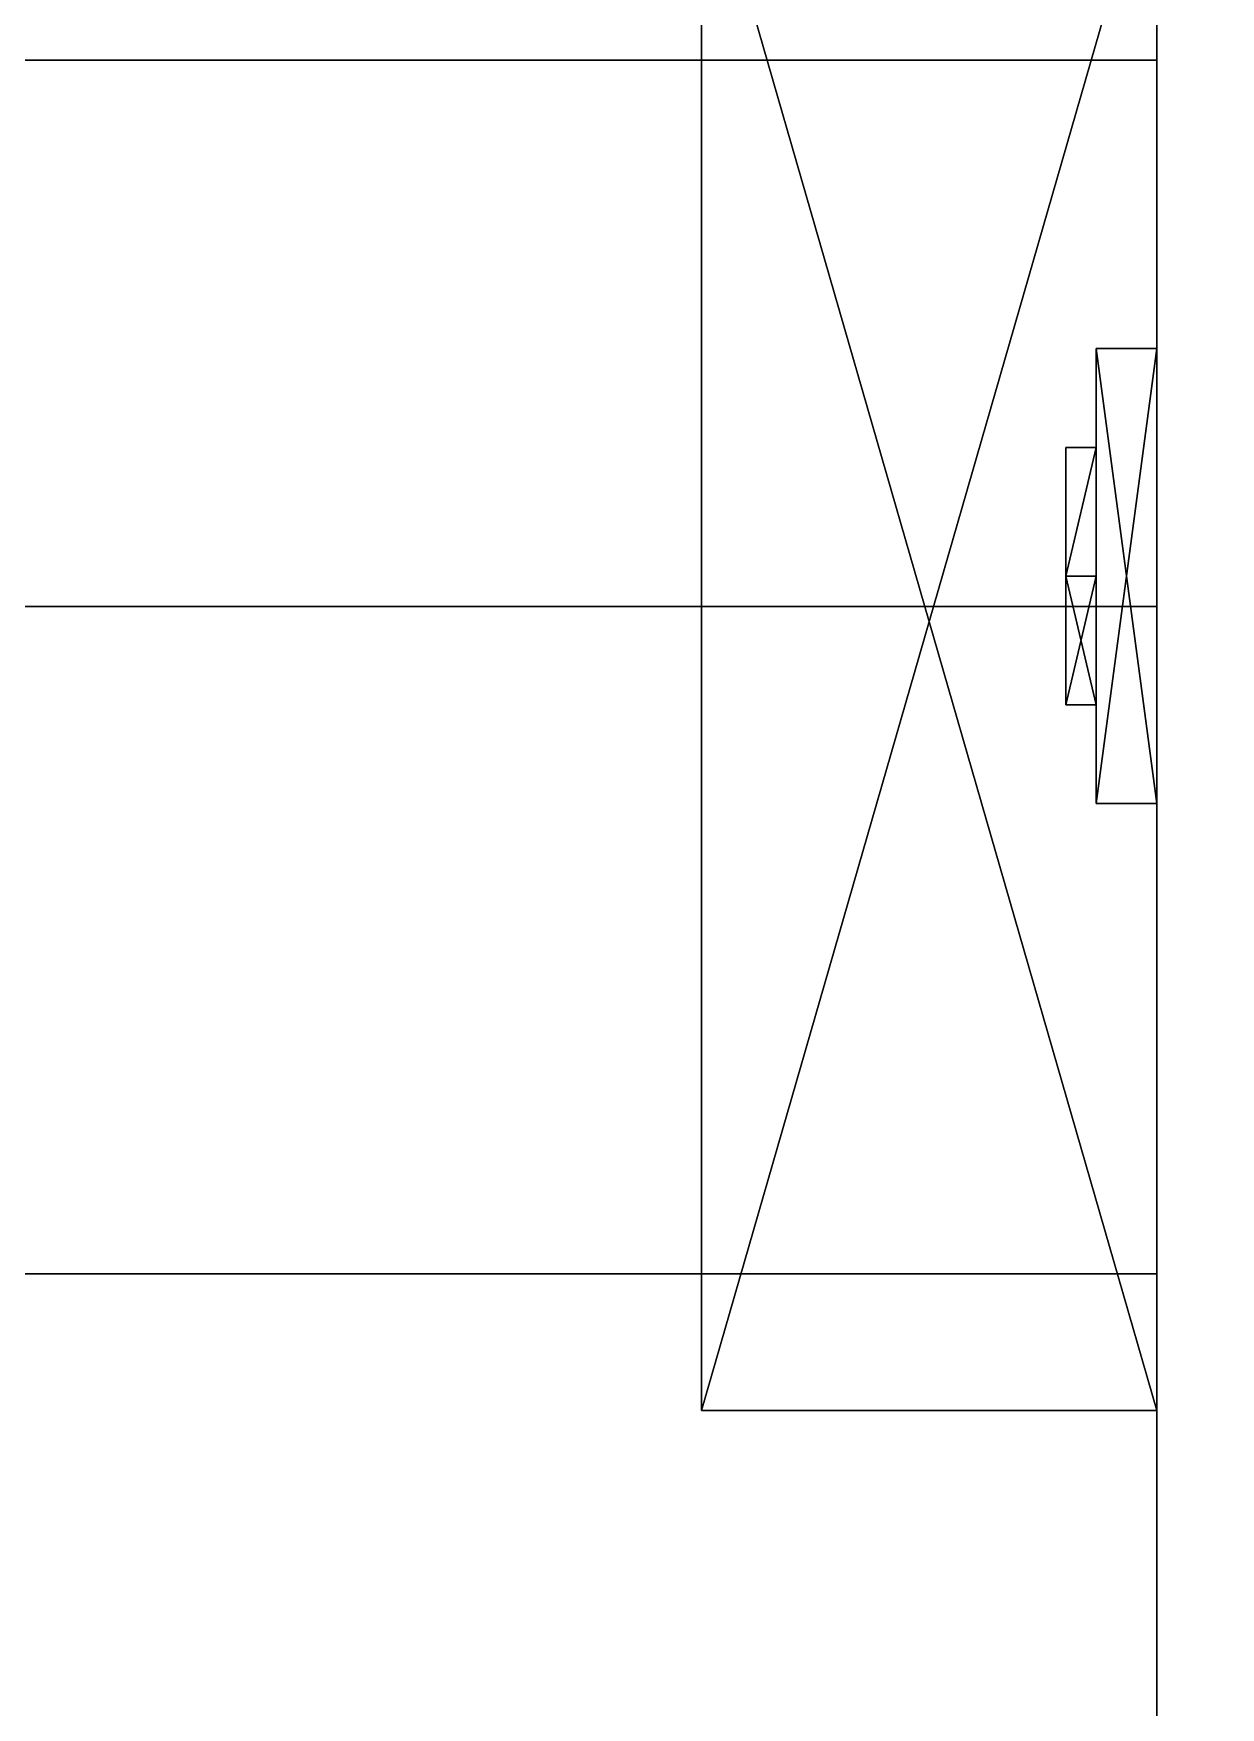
# Model space of a CAD drawing. Extents: x 0 to 4956, y -4930 to 0.
# Drawn here: x 1887.5 to 1926.6, y -4324.3 to -4269.1 of the extents above; entities that cross this region are included whole.
import ezdxf

# ---------------------------------------------------------------- set-up
doc = ezdxf.new("R2010")
doc.units = 0
for name, color, linetype in [('LAYER0', 7, 'CONTINUOUS'), ('LAYER1171', 253, 'CONTINUOUS'), ('LAYER1173', 253, 'CONTINUOUS'), ('LAYER1175', 253, 'CONTINUOUS'), ('LAYER1177', 253, 'CONTINUOUS'), ('LAYER1179', 253, 'CONTINUOUS'), ('LAYER1209', 7, 'CONTINUOUS'), ('LAYER835', 7, 'CONTINUOUS'), ('LAYER841', 7, 'CONTINUOUS'), ('LAYER844', 7, 'CONTINUOUS'), ('LAYER847', 7, 'CONTINUOUS'), ('LAYER851', 7, 'CONTINUOUS')]:
    doc.layers.add(name, color=color, linetype=linetype)

msp = doc.modelspace()

# ---------------------------------------------------------------- linework, layer by layer
at = {"layer": 'LAYER0', "invisible_edges": 1}
for points in [[(4956, 0), (0, -4930), (0, 0), (4956, 0)], [(4956, -4930, 5), (0, 0, 5), (0, -4930, 5), (4956, -4930, 5)], [(0, 0, 5), (4956, -4930, 5), (4956, 0, 5), (0, 0, 5)], [(0, -4930), (4956, 0), (4956, -4930), (0, -4930)]]:
    msp.add_3dface(points, dxfattribs=at)
at = {"layer": 'LAYER1171'}
for points in [[(1924.5, -4314.5, 181.2174), (1909.5, -4262.5, 181.2174), (1924.5, -4262.5, 181.2174), (1924.5, -4314.5, 181.2174)], [(1909.5, -4314.5, 181.2174), (1909.5, -4262.5, 181.2174), (1924.5, -4314.5, 181.2174), (1909.5, -4314.5, 181.2174)], [(1924.5, -4262.5, 194.7826), (1909.5, -4314.5, 194.7826), (1924.5, -4314.5, 194.7826), (1924.5, -4262.5, 194.7826)], [(1909.5, -4262.5, 194.7826), (1909.5, -4314.5, 194.7826), (1924.5, -4262.5, 194.7826), (1909.5, -4262.5, 194.7826)], [(1909.5, -4314.5, 181.2174), (1909.5, -4262.5, 194.7826), (1909.5, -4262.5, 181.2174), (1909.5, -4314.5, 181.2174)], [(1909.5, -4314.5, 194.7826), (1909.5, -4262.5, 194.7826), (1909.5, -4314.5, 181.2174), (1909.5, -4314.5, 194.7826)], [(1924.5, -4294.5, 214), (1924.5, -4279.5, 214), (1922.5, -4279.5, 214), (1924.5, -4294.5, 214)], [(1922.5, -4294.5, 214), (1924.5, -4294.5, 214), (1922.5, -4279.5, 214), (1922.5, -4294.5, 214)], [(1924.5, -4279.5, 162), (1924.5, -4294.5, 162), (1922.5, -4294.5, 162), (1924.5, -4279.5, 162)], [(1922.5, -4279.5, 162), (1924.5, -4279.5, 162), (1922.5, -4294.5, 162), (1922.5, -4279.5, 162)], [(1922.5, -4279.5, 214), (1924.5, -4279.5, 214), (1924.5, -4279.5, 162), (1922.5, -4279.5, 214)], [(1922.5, -4279.5, 162), (1922.5, -4279.5, 214), (1924.5, -4279.5, 162), (1922.5, -4279.5, 162)], [(1922.5, -4294.5, 214), (1922.5, -4279.5, 214), (1922.5, -4279.5, 162), (1922.5, -4294.5, 214)], [(1922.5, -4294.5, 162), (1922.5, -4294.5, 214), (1922.5, -4279.5, 162), (1922.5, -4294.5, 162)], [(1922.5, -4282.76, 206.087), (1921.5, -4287, 201.2939), (1921.5, -4282.76, 206.087), (1922.5, -4282.76, 206.087)], [(1922.5, -4287, 201.2939), (1921.5, -4287, 201.2939), (1922.5, -4282.76, 206.087), (1922.5, -4287, 201.2939)], [(1922.5, -4282.76, 206.087), (1921.5, -4287, 210.88), (1922.5, -4287, 210.88), (1922.5, -4282.76, 206.087)], [(1921.5, -4282.76, 206.087), (1921.5, -4287, 210.88), (1922.5, -4282.76, 206.087), (1921.5, -4282.76, 206.087)], [(1921.5, -4282.76, 206.087), (1921.5, -4291.24, 206.087), (1921.5, -4287, 210.88), (1921.5, -4282.76, 206.087)], [(1921.5, -4287, 201.2939), (1921.5, -4291.24, 206.087), (1921.5, -4282.76, 206.087), (1921.5, -4287, 201.2939)], [(1922.5, -4282.76, 169.913), (1921.5, -4287, 165.12), (1921.5, -4282.76, 169.913), (1922.5, -4282.76, 169.913)], [(1922.5, -4287, 165.12), (1921.5, -4287, 165.12), (1922.5, -4282.76, 169.913), (1922.5, -4287, 165.12)], [(1922.5, -4282.76, 169.913), (1921.5, -4287, 174.7061), (1922.5, -4287, 174.7061), (1922.5, -4282.76, 169.913)], [(1921.5, -4282.76, 169.913), (1921.5, -4287, 174.7061), (1922.5, -4282.76, 169.913), (1921.5, -4282.76, 169.913)], [(1921.5, -4282.76, 169.913), (1921.5, -4291.24, 169.913), (1921.5, -4287, 174.7061), (1921.5, -4282.76, 169.913)], [(1921.5, -4287, 165.12), (1921.5, -4291.24, 169.913), (1921.5, -4282.76, 169.913), (1921.5, -4287, 165.12)], [(1922.5, -4282.76, 206.087), (1922.5, -4287, 201.2939), (1922.5, -4287, 210.88), (1922.5, -4282.76, 206.087)], [(1922.5, -4282.76, 169.913), (1922.5, -4287, 165.12), (1922.5, -4287, 174.7061), (1922.5, -4282.76, 169.913)], [(1922.5, -4287, 201.2939), (1921.5, -4291.24, 206.087), (1921.5, -4287, 201.2939), (1922.5, -4287, 201.2939)], [(1922.5, -4291.24, 206.087), (1921.5, -4291.24, 206.087), (1922.5, -4287, 201.2939), (1922.5, -4291.24, 206.087)], [(1922.5, -4291.24, 206.087), (1921.5, -4287, 210.88), (1921.5, -4291.24, 206.087), (1922.5, -4291.24, 206.087)], [(1922.5, -4287, 210.88), (1921.5, -4287, 210.88), (1922.5, -4291.24, 206.087), (1922.5, -4287, 210.88)], [(1922.5, -4287, 165.12), (1921.5, -4291.24, 169.913), (1921.5, -4287, 165.12), (1922.5, -4287, 165.12)], [(1922.5, -4291.24, 169.913), (1921.5, -4291.24, 169.913), (1922.5, -4287, 165.12), (1922.5, -4291.24, 169.913)], [(1922.5, -4291.24, 169.913), (1921.5, -4287, 174.7061), (1921.5, -4291.24, 169.913), (1922.5, -4291.24, 169.913)], [(1922.5, -4287, 174.7061), (1921.5, -4287, 174.7061), (1922.5, -4291.24, 169.913), (1922.5, -4287, 174.7061)], [(1922.5, -4287, 201.2939), (1922.5, -4291.24, 206.087), (1922.5, -4287, 210.88), (1922.5, -4287, 201.2939)], [(1922.5, -4287, 165.12), (1922.5, -4291.24, 169.913), (1922.5, -4287, 174.7061), (1922.5, -4287, 165.12)], [(1924.5, -4294.5, 162), (1924.5, -4294.5, 214), (1922.5, -4294.5, 214), (1924.5, -4294.5, 162)], [(1922.5, -4294.5, 162), (1924.5, -4294.5, 162), (1922.5, -4294.5, 214), (1922.5, -4294.5, 162)], [(1924.5, -4314.5, 194.7826), (1909.5, -4314.5, 181.2174), (1924.5, -4314.5, 181.2174), (1924.5, -4314.5, 194.7826)], [(1909.5, -4314.5, 194.7826), (1909.5, -4314.5, 181.2174), (1924.5, -4314.5, 194.7826), (1909.5, -4314.5, 194.7826)]]:
    msp.add_3dface(points, dxfattribs=at)
at = {"layer": 'LAYER1173'}
for points in [[(1924.5, -4314.5, 744.7174), (1909.5, -4262.5, 744.7174), (1924.5, -4262.5, 744.7174), (1924.5, -4314.5, 744.7174)], [(1909.5, -4314.5, 744.7174), (1909.5, -4262.5, 744.7174), (1924.5, -4314.5, 744.7174), (1909.5, -4314.5, 744.7174)], [(1924.5, -4262.5, 758.2826), (1909.5, -4314.5, 758.2826), (1924.5, -4314.5, 758.2826), (1924.5, -4262.5, 758.2826)], [(1909.5, -4262.5, 758.2826), (1909.5, -4314.5, 758.2826), (1924.5, -4262.5, 758.2826), (1909.5, -4262.5, 758.2826)], [(1909.5, -4314.5, 744.7174), (1909.5, -4262.5, 758.2826), (1909.5, -4262.5, 744.7174), (1909.5, -4314.5, 744.7174)], [(1909.5, -4314.5, 758.2826), (1909.5, -4262.5, 758.2826), (1909.5, -4314.5, 744.7174), (1909.5, -4314.5, 758.2826)], [(1924.5, -4294.5, 777.5), (1924.5, -4279.5, 777.5), (1922.5, -4279.5, 777.5), (1924.5, -4294.5, 777.5)], [(1922.5, -4294.5, 777.5), (1924.5, -4294.5, 777.5), (1922.5, -4279.5, 777.5), (1922.5, -4294.5, 777.5)], [(1924.5, -4279.5, 725.5), (1924.5, -4294.5, 725.5), (1922.5, -4294.5, 725.5), (1924.5, -4279.5, 725.5)], [(1922.5, -4279.5, 725.5), (1924.5, -4279.5, 725.5), (1922.5, -4294.5, 725.5), (1922.5, -4279.5, 725.5)], [(1922.5, -4279.5, 777.5), (1924.5, -4279.5, 777.5), (1924.5, -4279.5, 725.5), (1922.5, -4279.5, 777.5)], [(1922.5, -4279.5, 725.5), (1922.5, -4279.5, 777.5), (1924.5, -4279.5, 725.5), (1922.5, -4279.5, 725.5)], [(1922.5, -4294.5, 777.5), (1922.5, -4279.5, 777.5), (1922.5, -4279.5, 725.5), (1922.5, -4294.5, 777.5)], [(1922.5, -4294.5, 725.5), (1922.5, -4294.5, 777.5), (1922.5, -4279.5, 725.5), (1922.5, -4294.5, 725.5)], [(1922.5, -4282.76, 769.587), (1921.5, -4287, 764.7939), (1921.5, -4282.76, 769.587), (1922.5, -4282.76, 769.587)], [(1922.5, -4287, 764.7939), (1921.5, -4287, 764.7939), (1922.5, -4282.76, 769.587), (1922.5, -4287, 764.7939)], [(1922.5, -4282.76, 769.587), (1921.5, -4287, 774.38), (1922.5, -4287, 774.38), (1922.5, -4282.76, 769.587)], [(1921.5, -4282.76, 769.587), (1921.5, -4287, 774.38), (1922.5, -4282.76, 769.587), (1921.5, -4282.76, 769.587)], [(1921.5, -4282.76, 769.587), (1921.5, -4291.24, 769.587), (1921.5, -4287, 774.38), (1921.5, -4282.76, 769.587)], [(1921.5, -4287, 764.7939), (1921.5, -4291.24, 769.587), (1921.5, -4282.76, 769.587), (1921.5, -4287, 764.7939)], [(1922.5, -4282.76, 733.413), (1921.5, -4287, 728.62), (1921.5, -4282.76, 733.413), (1922.5, -4282.76, 733.413)], [(1922.5, -4287, 728.62), (1921.5, -4287, 728.62), (1922.5, -4282.76, 733.413), (1922.5, -4287, 728.62)], [(1922.5, -4282.76, 733.413), (1921.5, -4287, 738.2061), (1922.5, -4287, 738.2061), (1922.5, -4282.76, 733.413)], [(1921.5, -4282.76, 733.413), (1921.5, -4287, 738.2061), (1922.5, -4282.76, 733.413), (1921.5, -4282.76, 733.413)], [(1921.5, -4282.76, 733.413), (1921.5, -4291.24, 733.413), (1921.5, -4287, 738.2061), (1921.5, -4282.76, 733.413)], [(1921.5, -4287, 728.62), (1921.5, -4291.24, 733.413), (1921.5, -4282.76, 733.413), (1921.5, -4287, 728.62)], [(1922.5, -4282.76, 769.587), (1922.5, -4287, 764.7939), (1922.5, -4287, 774.38), (1922.5, -4282.76, 769.587)], [(1922.5, -4282.76, 733.413), (1922.5, -4287, 728.62), (1922.5, -4287, 738.2061), (1922.5, -4282.76, 733.413)], [(1922.5, -4287, 764.7939), (1921.5, -4291.24, 769.587), (1921.5, -4287, 764.7939), (1922.5, -4287, 764.7939)], [(1922.5, -4291.24, 769.587), (1921.5, -4291.24, 769.587), (1922.5, -4287, 764.7939), (1922.5, -4291.24, 769.587)], [(1922.5, -4291.24, 769.587), (1921.5, -4287, 774.38), (1921.5, -4291.24, 769.587), (1922.5, -4291.24, 769.587)], [(1922.5, -4287, 774.38), (1921.5, -4287, 774.38), (1922.5, -4291.24, 769.587), (1922.5, -4287, 774.38)], [(1922.5, -4287, 728.62), (1921.5, -4291.24, 733.413), (1921.5, -4287, 728.62), (1922.5, -4287, 728.62)], [(1922.5, -4291.24, 733.413), (1921.5, -4291.24, 733.413), (1922.5, -4287, 728.62), (1922.5, -4291.24, 733.413)], [(1922.5, -4291.24, 733.413), (1921.5, -4287, 738.2061), (1921.5, -4291.24, 733.413), (1922.5, -4291.24, 733.413)], [(1922.5, -4287, 738.2061), (1921.5, -4287, 738.2061), (1922.5, -4291.24, 733.413), (1922.5, -4287, 738.2061)], [(1922.5, -4287, 764.7939), (1922.5, -4291.24, 769.587), (1922.5, -4287, 774.38), (1922.5, -4287, 764.7939)], [(1922.5, -4287, 728.62), (1922.5, -4291.24, 733.413), (1922.5, -4287, 738.2061), (1922.5, -4287, 728.62)], [(1924.5, -4294.5, 725.5), (1924.5, -4294.5, 777.5), (1922.5, -4294.5, 777.5), (1924.5, -4294.5, 725.5)], [(1922.5, -4294.5, 725.5), (1924.5, -4294.5, 725.5), (1922.5, -4294.5, 777.5), (1922.5, -4294.5, 725.5)], [(1924.5, -4314.5, 758.2826), (1909.5, -4314.5, 744.7174), (1924.5, -4314.5, 744.7174), (1924.5, -4314.5, 758.2826)], [(1909.5, -4314.5, 758.2826), (1909.5, -4314.5, 744.7174), (1924.5, -4314.5, 758.2826), (1909.5, -4314.5, 758.2826)]]:
    msp.add_3dface(points, dxfattribs=at)
at = {"layer": 'LAYER1175'}
for points in [[(1924.5, -4314.5, 1308.217), (1909.5, -4262.5, 1308.217), (1924.5, -4262.5, 1308.217), (1924.5, -4314.5, 1308.217)], [(1909.5, -4314.5, 1308.217), (1909.5, -4262.5, 1308.217), (1924.5, -4314.5, 1308.217), (1909.5, -4314.5, 1308.217)], [(1924.5, -4262.5, 1321.783), (1909.5, -4314.5, 1321.783), (1924.5, -4314.5, 1321.783), (1924.5, -4262.5, 1321.783)], [(1909.5, -4262.5, 1321.783), (1909.5, -4314.5, 1321.783), (1924.5, -4262.5, 1321.783), (1909.5, -4262.5, 1321.783)], [(1909.5, -4314.5, 1308.217), (1909.5, -4262.5, 1321.783), (1909.5, -4262.5, 1308.217), (1909.5, -4314.5, 1308.217)], [(1909.5, -4314.5, 1321.783), (1909.5, -4262.5, 1321.783), (1909.5, -4314.5, 1308.217), (1909.5, -4314.5, 1321.783)], [(1924.5, -4294.5, 1341), (1924.5, -4279.5, 1341), (1922.5, -4279.5, 1341), (1924.5, -4294.5, 1341)], [(1922.5, -4294.5, 1341), (1924.5, -4294.5, 1341), (1922.5, -4279.5, 1341), (1922.5, -4294.5, 1341)], [(1924.5, -4279.5, 1289), (1924.5, -4294.5, 1289), (1922.5, -4294.5, 1289), (1924.5, -4279.5, 1289)], [(1922.5, -4279.5, 1289), (1924.5, -4279.5, 1289), (1922.5, -4294.5, 1289), (1922.5, -4279.5, 1289)], [(1922.5, -4279.5, 1341), (1924.5, -4279.5, 1341), (1924.5, -4279.5, 1289), (1922.5, -4279.5, 1341)], [(1922.5, -4279.5, 1289), (1922.5, -4279.5, 1341), (1924.5, -4279.5, 1289), (1922.5, -4279.5, 1289)], [(1922.5, -4294.5, 1341), (1922.5, -4279.5, 1341), (1922.5, -4279.5, 1289), (1922.5, -4294.5, 1341)], [(1922.5, -4294.5, 1289), (1922.5, -4294.5, 1341), (1922.5, -4279.5, 1289), (1922.5, -4294.5, 1289)], [(1922.5, -4282.76, 1333.087), (1921.5, -4287, 1328.294), (1921.5, -4282.76, 1333.087), (1922.5, -4282.76, 1333.087)], [(1922.5, -4287, 1328.294), (1921.5, -4287, 1328.294), (1922.5, -4282.76, 1333.087), (1922.5, -4287, 1328.294)], [(1922.5, -4282.76, 1333.087), (1921.5, -4287, 1337.88), (1922.5, -4287, 1337.88), (1922.5, -4282.76, 1333.087)], [(1921.5, -4282.76, 1333.087), (1921.5, -4287, 1337.88), (1922.5, -4282.76, 1333.087), (1921.5, -4282.76, 1333.087)], [(1921.5, -4282.76, 1333.087), (1921.5, -4291.24, 1333.087), (1921.5, -4287, 1337.88), (1921.5, -4282.76, 1333.087)], [(1921.5, -4287, 1328.294), (1921.5, -4291.24, 1333.087), (1921.5, -4282.76, 1333.087), (1921.5, -4287, 1328.294)], [(1922.5, -4282.76, 1296.913), (1921.5, -4287, 1292.12), (1921.5, -4282.76, 1296.913), (1922.5, -4282.76, 1296.913)], [(1922.5, -4287, 1292.12), (1921.5, -4287, 1292.12), (1922.5, -4282.76, 1296.913), (1922.5, -4287, 1292.12)], [(1922.5, -4282.76, 1296.913), (1921.5, -4287, 1301.706), (1922.5, -4287, 1301.706), (1922.5, -4282.76, 1296.913)], [(1921.5, -4282.76, 1296.913), (1921.5, -4287, 1301.706), (1922.5, -4282.76, 1296.913), (1921.5, -4282.76, 1296.913)], [(1921.5, -4282.76, 1296.913), (1921.5, -4291.24, 1296.913), (1921.5, -4287, 1301.706), (1921.5, -4282.76, 1296.913)], [(1921.5, -4287, 1292.12), (1921.5, -4291.24, 1296.913), (1921.5, -4282.76, 1296.913), (1921.5, -4287, 1292.12)], [(1922.5, -4282.76, 1333.087), (1922.5, -4287, 1328.294), (1922.5, -4287, 1337.88), (1922.5, -4282.76, 1333.087)], [(1922.5, -4282.76, 1296.913), (1922.5, -4287, 1292.12), (1922.5, -4287, 1301.706), (1922.5, -4282.76, 1296.913)], [(1922.5, -4287, 1328.294), (1921.5, -4291.24, 1333.087), (1921.5, -4287, 1328.294), (1922.5, -4287, 1328.294)], [(1922.5, -4291.24, 1333.087), (1921.5, -4291.24, 1333.087), (1922.5, -4287, 1328.294), (1922.5, -4291.24, 1333.087)], [(1922.5, -4291.24, 1333.087), (1921.5, -4287, 1337.88), (1921.5, -4291.24, 1333.087), (1922.5, -4291.24, 1333.087)], [(1922.5, -4287, 1337.88), (1921.5, -4287, 1337.88), (1922.5, -4291.24, 1333.087), (1922.5, -4287, 1337.88)], [(1922.5, -4287, 1292.12), (1921.5, -4291.24, 1296.913), (1921.5, -4287, 1292.12), (1922.5, -4287, 1292.12)], [(1922.5, -4291.24, 1296.913), (1921.5, -4291.24, 1296.913), (1922.5, -4287, 1292.12), (1922.5, -4291.24, 1296.913)], [(1922.5, -4291.24, 1296.913), (1921.5, -4287, 1301.706), (1921.5, -4291.24, 1296.913), (1922.5, -4291.24, 1296.913)], [(1922.5, -4287, 1301.706), (1921.5, -4287, 1301.706), (1922.5, -4291.24, 1296.913), (1922.5, -4287, 1301.706)], [(1922.5, -4287, 1328.294), (1922.5, -4291.24, 1333.087), (1922.5, -4287, 1337.88), (1922.5, -4287, 1328.294)], [(1922.5, -4287, 1292.12), (1922.5, -4291.24, 1296.913), (1922.5, -4287, 1301.706), (1922.5, -4287, 1292.12)], [(1924.5, -4294.5, 1289), (1924.5, -4294.5, 1341), (1922.5, -4294.5, 1341), (1924.5, -4294.5, 1289)], [(1922.5, -4294.5, 1289), (1924.5, -4294.5, 1289), (1922.5, -4294.5, 1341), (1922.5, -4294.5, 1289)], [(1924.5, -4314.5, 1321.783), (1909.5, -4314.5, 1308.217), (1924.5, -4314.5, 1308.217), (1924.5, -4314.5, 1321.783)], [(1909.5, -4314.5, 1321.783), (1909.5, -4314.5, 1308.217), (1924.5, -4314.5, 1321.783), (1909.5, -4314.5, 1321.783)]]:
    msp.add_3dface(points, dxfattribs=at)
at = {"layer": 'LAYER1177'}
for points in [[(1924.5, -4314.5, 1871.717), (1909.5, -4262.5, 1871.717), (1924.5, -4262.5, 1871.717), (1924.5, -4314.5, 1871.717)], [(1909.5, -4314.5, 1871.717), (1909.5, -4262.5, 1871.717), (1924.5, -4314.5, 1871.717), (1909.5, -4314.5, 1871.717)], [(1924.5, -4262.5, 1885.283), (1909.5, -4314.5, 1885.283), (1924.5, -4314.5, 1885.283), (1924.5, -4262.5, 1885.283)], [(1909.5, -4262.5, 1885.283), (1909.5, -4314.5, 1885.283), (1924.5, -4262.5, 1885.283), (1909.5, -4262.5, 1885.283)], [(1909.5, -4314.5, 1871.717), (1909.5, -4262.5, 1885.283), (1909.5, -4262.5, 1871.717), (1909.5, -4314.5, 1871.717)], [(1909.5, -4314.5, 1885.283), (1909.5, -4262.5, 1885.283), (1909.5, -4314.5, 1871.717), (1909.5, -4314.5, 1885.283)], [(1924.5, -4294.5, 1904.5), (1924.5, -4279.5, 1904.5), (1922.5, -4279.5, 1904.5), (1924.5, -4294.5, 1904.5)], [(1922.5, -4294.5, 1904.5), (1924.5, -4294.5, 1904.5), (1922.5, -4279.5, 1904.5), (1922.5, -4294.5, 1904.5)], [(1924.5, -4279.5, 1852.5), (1924.5, -4294.5, 1852.5), (1922.5, -4294.5, 1852.5), (1924.5, -4279.5, 1852.5)], [(1922.5, -4279.5, 1852.5), (1924.5, -4279.5, 1852.5), (1922.5, -4294.5, 1852.5), (1922.5, -4279.5, 1852.5)], [(1922.5, -4279.5, 1904.5), (1924.5, -4279.5, 1904.5), (1924.5, -4279.5, 1852.5), (1922.5, -4279.5, 1904.5)], [(1922.5, -4279.5, 1852.5), (1922.5, -4279.5, 1904.5), (1924.5, -4279.5, 1852.5), (1922.5, -4279.5, 1852.5)], [(1922.5, -4294.5, 1904.5), (1922.5, -4279.5, 1904.5), (1922.5, -4279.5, 1852.5), (1922.5, -4294.5, 1904.5)], [(1922.5, -4294.5, 1852.5), (1922.5, -4294.5, 1904.5), (1922.5, -4279.5, 1852.5), (1922.5, -4294.5, 1852.5)], [(1922.5, -4282.76, 1896.587), (1921.5, -4287, 1891.794), (1921.5, -4282.76, 1896.587), (1922.5, -4282.76, 1896.587)], [(1922.5, -4287, 1891.794), (1921.5, -4287, 1891.794), (1922.5, -4282.76, 1896.587), (1922.5, -4287, 1891.794)], [(1922.5, -4282.76, 1896.587), (1921.5, -4287, 1901.38), (1922.5, -4287, 1901.38), (1922.5, -4282.76, 1896.587)], [(1921.5, -4282.76, 1896.587), (1921.5, -4287, 1901.38), (1922.5, -4282.76, 1896.587), (1921.5, -4282.76, 1896.587)], [(1921.5, -4282.76, 1896.587), (1921.5, -4291.24, 1896.587), (1921.5, -4287, 1901.38), (1921.5, -4282.76, 1896.587)], [(1921.5, -4287, 1891.794), (1921.5, -4291.24, 1896.587), (1921.5, -4282.76, 1896.587), (1921.5, -4287, 1891.794)], [(1922.5, -4282.76, 1860.413), (1921.5, -4287, 1855.62), (1921.5, -4282.76, 1860.413), (1922.5, -4282.76, 1860.413)], [(1922.5, -4287, 1855.62), (1921.5, -4287, 1855.62), (1922.5, -4282.76, 1860.413), (1922.5, -4287, 1855.62)], [(1922.5, -4282.76, 1860.413), (1921.5, -4287, 1865.206), (1922.5, -4287, 1865.206), (1922.5, -4282.76, 1860.413)], [(1921.5, -4282.76, 1860.413), (1921.5, -4287, 1865.206), (1922.5, -4282.76, 1860.413), (1921.5, -4282.76, 1860.413)], [(1921.5, -4282.76, 1860.413), (1921.5, -4291.24, 1860.413), (1921.5, -4287, 1865.206), (1921.5, -4282.76, 1860.413)], [(1921.5, -4287, 1855.62), (1921.5, -4291.24, 1860.413), (1921.5, -4282.76, 1860.413), (1921.5, -4287, 1855.62)], [(1922.5, -4282.76, 1896.587), (1922.5, -4287, 1891.794), (1922.5, -4287, 1901.38), (1922.5, -4282.76, 1896.587)], [(1922.5, -4282.76, 1860.413), (1922.5, -4287, 1855.62), (1922.5, -4287, 1865.206), (1922.5, -4282.76, 1860.413)], [(1922.5, -4287, 1891.794), (1921.5, -4291.24, 1896.587), (1921.5, -4287, 1891.794), (1922.5, -4287, 1891.794)], [(1922.5, -4291.24, 1896.587), (1921.5, -4291.24, 1896.587), (1922.5, -4287, 1891.794), (1922.5, -4291.24, 1896.587)], [(1922.5, -4291.24, 1896.587), (1921.5, -4287, 1901.38), (1921.5, -4291.24, 1896.587), (1922.5, -4291.24, 1896.587)], [(1922.5, -4287, 1901.38), (1921.5, -4287, 1901.38), (1922.5, -4291.24, 1896.587), (1922.5, -4287, 1901.38)], [(1922.5, -4287, 1855.62), (1921.5, -4291.24, 1860.413), (1921.5, -4287, 1855.62), (1922.5, -4287, 1855.62)], [(1922.5, -4291.24, 1860.413), (1921.5, -4291.24, 1860.413), (1922.5, -4287, 1855.62), (1922.5, -4291.24, 1860.413)], [(1922.5, -4291.24, 1860.413), (1921.5, -4287, 1865.206), (1921.5, -4291.24, 1860.413), (1922.5, -4291.24, 1860.413)], [(1922.5, -4287, 1865.206), (1921.5, -4287, 1865.206), (1922.5, -4291.24, 1860.413), (1922.5, -4287, 1865.206)], [(1922.5, -4287, 1891.794), (1922.5, -4291.24, 1896.587), (1922.5, -4287, 1901.38), (1922.5, -4287, 1891.794)], [(1922.5, -4287, 1855.62), (1922.5, -4291.24, 1860.413), (1922.5, -4287, 1865.206), (1922.5, -4287, 1855.62)], [(1924.5, -4294.5, 1852.5), (1924.5, -4294.5, 1904.5), (1922.5, -4294.5, 1904.5), (1924.5, -4294.5, 1852.5)], [(1922.5, -4294.5, 1852.5), (1924.5, -4294.5, 1852.5), (1922.5, -4294.5, 1904.5), (1922.5, -4294.5, 1852.5)], [(1924.5, -4314.5, 1885.283), (1909.5, -4314.5, 1871.717), (1924.5, -4314.5, 1871.717), (1924.5, -4314.5, 1885.283)], [(1909.5, -4314.5, 1885.283), (1909.5, -4314.5, 1871.717), (1924.5, -4314.5, 1885.283), (1909.5, -4314.5, 1885.283)]]:
    msp.add_3dface(points, dxfattribs=at)
at = {"layer": 'LAYER1179'}
for points in [[(1924.5, -4314.5, 2435.217), (1909.5, -4262.5, 2435.217), (1924.5, -4262.5, 2435.217), (1924.5, -4314.5, 2435.217)], [(1909.5, -4314.5, 2435.217), (1909.5, -4262.5, 2435.217), (1924.5, -4314.5, 2435.217), (1909.5, -4314.5, 2435.217)], [(1924.5, -4262.5, 2448.783), (1909.5, -4314.5, 2448.783), (1924.5, -4314.5, 2448.783), (1924.5, -4262.5, 2448.783)], [(1909.5, -4262.5, 2448.783), (1909.5, -4314.5, 2448.783), (1924.5, -4262.5, 2448.783), (1909.5, -4262.5, 2448.783)], [(1909.5, -4314.5, 2435.217), (1909.5, -4262.5, 2448.783), (1909.5, -4262.5, 2435.217), (1909.5, -4314.5, 2435.217)], [(1909.5, -4314.5, 2448.783), (1909.5, -4262.5, 2448.783), (1909.5, -4314.5, 2435.217), (1909.5, -4314.5, 2448.783)], [(1924.5, -4294.5, 2468), (1924.5, -4279.5, 2468), (1922.5, -4279.5, 2468), (1924.5, -4294.5, 2468)], [(1922.5, -4294.5, 2468), (1924.5, -4294.5, 2468), (1922.5, -4279.5, 2468), (1922.5, -4294.5, 2468)], [(1924.5, -4279.5, 2416), (1924.5, -4294.5, 2416), (1922.5, -4294.5, 2416), (1924.5, -4279.5, 2416)], [(1922.5, -4279.5, 2416), (1924.5, -4279.5, 2416), (1922.5, -4294.5, 2416), (1922.5, -4279.5, 2416)], [(1922.5, -4279.5, 2468), (1924.5, -4279.5, 2468), (1924.5, -4279.5, 2416), (1922.5, -4279.5, 2468)], [(1922.5, -4279.5, 2416), (1922.5, -4279.5, 2468), (1924.5, -4279.5, 2416), (1922.5, -4279.5, 2416)], [(1922.5, -4294.5, 2468), (1922.5, -4279.5, 2468), (1922.5, -4279.5, 2416), (1922.5, -4294.5, 2468)], [(1922.5, -4294.5, 2416), (1922.5, -4294.5, 2468), (1922.5, -4279.5, 2416), (1922.5, -4294.5, 2416)], [(1922.5, -4282.76, 2460.087), (1921.5, -4287, 2455.294), (1921.5, -4282.76, 2460.087), (1922.5, -4282.76, 2460.087)], [(1922.5, -4287, 2455.294), (1921.5, -4287, 2455.294), (1922.5, -4282.76, 2460.087), (1922.5, -4287, 2455.294)], [(1922.5, -4282.76, 2460.087), (1921.5, -4287, 2464.88), (1922.5, -4287, 2464.88), (1922.5, -4282.76, 2460.087)], [(1921.5, -4282.76, 2460.087), (1921.5, -4287, 2464.88), (1922.5, -4282.76, 2460.087), (1921.5, -4282.76, 2460.087)], [(1921.5, -4282.76, 2460.087), (1921.5, -4291.24, 2460.087), (1921.5, -4287, 2464.88), (1921.5, -4282.76, 2460.087)], [(1921.5, -4287, 2455.294), (1921.5, -4291.24, 2460.087), (1921.5, -4282.76, 2460.087), (1921.5, -4287, 2455.294)], [(1922.5, -4282.76, 2423.913), (1921.5, -4287, 2419.12), (1921.5, -4282.76, 2423.913), (1922.5, -4282.76, 2423.913)], [(1922.5, -4287, 2419.12), (1921.5, -4287, 2419.12), (1922.5, -4282.76, 2423.913), (1922.5, -4287, 2419.12)], [(1922.5, -4282.76, 2423.913), (1921.5, -4287, 2428.706), (1922.5, -4287, 2428.706), (1922.5, -4282.76, 2423.913)], [(1921.5, -4282.76, 2423.913), (1921.5, -4287, 2428.706), (1922.5, -4282.76, 2423.913), (1921.5, -4282.76, 2423.913)], [(1921.5, -4282.76, 2423.913), (1921.5, -4291.24, 2423.913), (1921.5, -4287, 2428.706), (1921.5, -4282.76, 2423.913)], [(1921.5, -4287, 2419.12), (1921.5, -4291.24, 2423.913), (1921.5, -4282.76, 2423.913), (1921.5, -4287, 2419.12)], [(1922.5, -4282.76, 2460.087), (1922.5, -4287, 2455.294), (1922.5, -4287, 2464.88), (1922.5, -4282.76, 2460.087)], [(1922.5, -4282.76, 2423.913), (1922.5, -4287, 2419.12), (1922.5, -4287, 2428.706), (1922.5, -4282.76, 2423.913)], [(1922.5, -4287, 2455.294), (1921.5, -4291.24, 2460.087), (1921.5, -4287, 2455.294), (1922.5, -4287, 2455.294)], [(1922.5, -4291.24, 2460.087), (1921.5, -4291.24, 2460.087), (1922.5, -4287, 2455.294), (1922.5, -4291.24, 2460.087)], [(1922.5, -4291.24, 2460.087), (1921.5, -4287, 2464.88), (1921.5, -4291.24, 2460.087), (1922.5, -4291.24, 2460.087)], [(1922.5, -4287, 2464.88), (1921.5, -4287, 2464.88), (1922.5, -4291.24, 2460.087), (1922.5, -4287, 2464.88)], [(1922.5, -4287, 2419.12), (1921.5, -4291.24, 2423.913), (1921.5, -4287, 2419.12), (1922.5, -4287, 2419.12)], [(1922.5, -4291.24, 2423.913), (1921.5, -4291.24, 2423.913), (1922.5, -4287, 2419.12), (1922.5, -4291.24, 2423.913)], [(1922.5, -4291.24, 2423.913), (1921.5, -4287, 2428.706), (1921.5, -4291.24, 2423.913), (1922.5, -4291.24, 2423.913)], [(1922.5, -4287, 2428.706), (1921.5, -4287, 2428.706), (1922.5, -4291.24, 2423.913), (1922.5, -4287, 2428.706)], [(1922.5, -4287, 2455.294), (1922.5, -4291.24, 2460.087), (1922.5, -4287, 2464.88), (1922.5, -4287, 2455.294)], [(1922.5, -4287, 2419.12), (1922.5, -4291.24, 2423.913), (1922.5, -4287, 2428.706), (1922.5, -4287, 2419.12)], [(1924.5, -4294.5, 2416), (1924.5, -4294.5, 2468), (1922.5, -4294.5, 2468), (1924.5, -4294.5, 2416)], [(1922.5, -4294.5, 2416), (1924.5, -4294.5, 2416), (1922.5, -4294.5, 2468), (1922.5, -4294.5, 2416)], [(1924.5, -4314.5, 2448.783), (1909.5, -4314.5, 2435.217), (1924.5, -4314.5, 2435.217), (1924.5, -4314.5, 2448.783)], [(1909.5, -4314.5, 2448.783), (1909.5, -4314.5, 2435.217), (1924.5, -4314.5, 2448.783), (1909.5, -4314.5, 2448.783)]]:
    msp.add_3dface(points, dxfattribs=at)
at = {"layer": 'LAYER1209', "invisible_edges": 1}
for points in [[(1924.5, -4785.4, 1989), (1140.5, -4310, 1989), (1140.5, -4785.4, 1989), (1924.5, -4785.4, 1989)], [(1140.5, -4310, 1989), (1924.5, -4785.4, 1989), (1924.5, -4310, 1989), (1140.5, -4310, 1989)], [(1924.5, -4310, 1971), (1140.5, -4310, 1989), (1924.5, -4310, 1989), (1924.5, -4310, 1971)], [(1140.5, -4310, 1989), (1924.5, -4310, 1971), (1140.5, -4310, 1971), (1140.5, -4310, 1989)], [(1924.5, -4310, 1971), (1140.5, -4785.4, 1971), (1140.5, -4310, 1971), (1924.5, -4310, 1971)], [(1140.5, -4785.4, 1971), (1924.5, -4310, 1971), (1924.5, -4785.4, 1971), (1140.5, -4785.4, 1971)], [(1924.5, -4785.4, 1989), (1924.5, -4310, 1971), (1924.5, -4310, 1989), (1924.5, -4785.4, 1989)], [(1924.5, -4310, 1971), (1924.5, -4785.4, 1989), (1924.5, -4785.4, 1971), (1924.5, -4310, 1971)]]:
    msp.add_3dface(points, dxfattribs=at)
at = {"layer": 'LAYER835', "invisible_edges": 1}
for points in [[(1924.5, -4785.4, 871), (1140.5, -4310, 871), (1140.5, -4785.4, 871), (1924.5, -4785.4, 871)], [(1140.5, -4310, 871), (1924.5, -4785.4, 871), (1924.5, -4310, 871), (1140.5, -4310, 871)], [(1924.5, -4310, 853), (1140.5, -4310, 871), (1924.5, -4310, 871), (1924.5, -4310, 853)], [(1140.5, -4310, 871), (1924.5, -4310, 853), (1140.5, -4310, 853), (1140.5, -4310, 871)], [(1924.5, -4310, 853), (1140.5, -4785.4, 853), (1140.5, -4310, 853), (1924.5, -4310, 853)], [(1140.5, -4785.4, 853), (1924.5, -4310, 853), (1924.5, -4785.4, 853), (1140.5, -4785.4, 853)], [(1924.5, -4785.4, 871), (1924.5, -4310, 853), (1924.5, -4310, 871), (1924.5, -4785.4, 871)], [(1924.5, -4310, 853), (1924.5, -4785.4, 871), (1924.5, -4785.4, 853), (1924.5, -4310, 853)]]:
    msp.add_3dface(points, dxfattribs=at)
at = {"layer": 'LAYER841', "invisible_edges": 1}
for points in [[(1924.5, -4810, 2545), (1924.5, -4250, 5), (1924.5, -4810, 5), (1924.5, -4810, 2545)], [(1924.5, -4250, 5), (1924.5, -4810, 2545), (1924.5, -4250, 2545), (1924.5, -4250, 5)], [(1942.5, -4810, 5), (1924.5, -4250, 5), (1942.5, -4250, 5), (1942.5, -4810, 5)], [(1924.5, -4250, 5), (1942.5, -4810, 5), (1924.5, -4810, 5), (1924.5, -4250, 5)], [(1924.5, -4810, 2545), (1942.5, -4250, 2545), (1924.5, -4250, 2545), (1924.5, -4810, 2545)], [(1942.5, -4250, 2545), (1924.5, -4810, 2545), (1942.5, -4810, 2545), (1942.5, -4250, 2545)]]:
    msp.add_3dface(points, dxfattribs=at)
at = {"layer": 'LAYER844', "invisible_edges": 1}
for points in [[(1140.5, -4810, 85), (1924.5, -4250, 85), (1924.5, -4810, 85), (1140.5, -4810, 85)], [(1924.5, -4250, 85), (1140.5, -4810, 85), (1140.5, -4250, 85), (1924.5, -4250, 85)], [(1140.5, -4250, 103), (1924.5, -4810, 103), (1924.5, -4250, 103), (1140.5, -4250, 103)], [(1924.5, -4810, 103), (1140.5, -4250, 103), (1140.5, -4810, 103), (1924.5, -4810, 103)], [(1924.5, -4810, 103), (1924.5, -4250, 85), (1924.5, -4250, 103), (1924.5, -4810, 103)], [(1924.5, -4250, 85), (1924.5, -4810, 103), (1924.5, -4810, 85), (1924.5, -4250, 85)]]:
    msp.add_3dface(points, dxfattribs=at)
at = {"layer": 'LAYER847', "invisible_edges": 1}
for points in [[(1140.5, -4270, 5), (1924.5, -4288, 5), (1140.5, -4288, 5), (1140.5, -4270, 5)], [(1924.5, -4288, 5), (1140.5, -4270, 5), (1924.5, -4270, 5), (1924.5, -4288, 5)], [(1924.5, -4270, 85), (1140.5, -4288, 85), (1924.5, -4288, 85), (1924.5, -4270, 85)], [(1140.5, -4288, 85), (1924.5, -4270, 85), (1140.5, -4270, 85), (1140.5, -4288, 85)], [(1140.5, -4270, 5), (1924.5, -4270, 85), (1924.5, -4270, 5), (1140.5, -4270, 5)], [(1924.5, -4270, 85), (1140.5, -4270, 5), (1140.5, -4270, 85), (1924.5, -4270, 85)], [(1924.5, -4270, 85), (1924.5, -4288, 5), (1924.5, -4270, 5), (1924.5, -4270, 85)], [(1924.5, -4288, 5), (1924.5, -4270, 85), (1924.5, -4288, 85), (1924.5, -4288, 5)], [(1140.5, -4288, 85), (1924.5, -4288, 5), (1924.5, -4288, 85), (1140.5, -4288, 85)], [(1924.5, -4288, 5), (1140.5, -4288, 85), (1140.5, -4288, 5), (1924.5, -4288, 5)]]:
    msp.add_3dface(points, dxfattribs=at)
at = {"layer": 'LAYER851', "invisible_edges": 1}
for points in [[(1924.5, -4810, 2544), (1140.5, -4250, 2544), (1140.5, -4810, 2544), (1924.5, -4810, 2544)], [(1140.5, -4250, 2544), (1924.5, -4810, 2544), (1924.5, -4250, 2544), (1140.5, -4250, 2544)], [(1924.5, -4250, 2526), (1140.5, -4810, 2526), (1140.5, -4250, 2526), (1924.5, -4250, 2526)], [(1140.5, -4810, 2526), (1924.5, -4250, 2526), (1924.5, -4810, 2526), (1140.5, -4810, 2526)], [(1924.5, -4810, 2544), (1924.5, -4250, 2526), (1924.5, -4250, 2544), (1924.5, -4810, 2544)], [(1924.5, -4250, 2526), (1924.5, -4810, 2544), (1924.5, -4810, 2526), (1924.5, -4250, 2526)]]:
    msp.add_3dface(points, dxfattribs=at)

doc.saveas('drawing.dxf')
